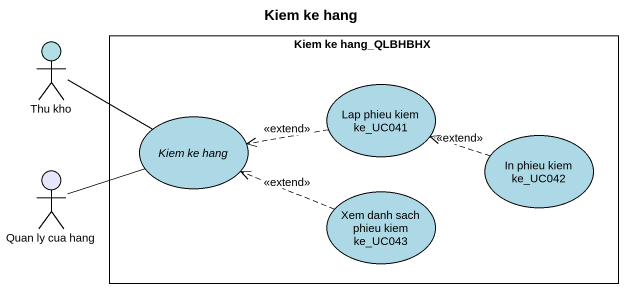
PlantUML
@startuml
title Kiem ke hang
actor "Thu kho" as Thu_kho #B0E0E6
rectangle "Kiem ke hang_QLBHBHX" as Kiem_ke_hang_QLBHBHX {
  usecase "Lap phieu kiem ke_UC041" as Lap_phieu_kiem_ke_UC041 #ADD8E6
  usecase "Kiem ke hang" as Kiem_ke_hang #ADD8E6
  usecase "In phieu kiem ke_UC042" as In_phieu_kiem_ke_UC042 #ADD8E6
  usecase "Xem danh sach phieu kiem ke_UC043" as Xem_danh_sach_phieu_kiem_ke #ADD8E6
}
actor "Quan ly cua hang" as Quan_ly_cua_hang #E6E6FA
Thu_kho -right- Kiem_ke_hang
Lap_phieu_kiem_ke_UC041 .left.> Kiem_ke_hang : <<extend>>
In_phieu_kiem_ke_UC042 .left.> Lap_phieu_kiem_ke_UC041 : <<extend>>
Quan_ly_cua_hang -right- Kiem_ke_hang
Xem_danh_sach_phieu_kiem_ke .left.> Kiem_ke_hang : <<extend>>
@enduml
